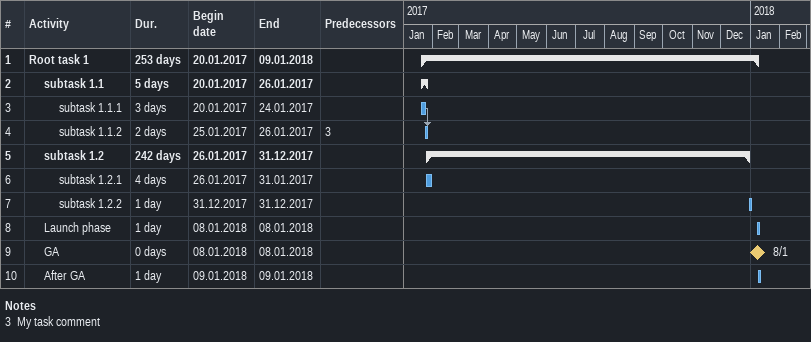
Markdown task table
| ID | Level | Task | Duration | Start | Finish | Predecessors |
|---|---|---|---|---|---|---|
| 1 | 1 | **Root task 1** | 253d | 2017-01-20 | 2018-01-09 |  |
| 2 | 2 | **subtask 1.1** | 5d | 2017-01-20 | 2017-01-26 |  |
| 3 | 3 | subtask 1.1.1 | 3d | 2017-01-20 | 2017-01-24 |  |
| 4 | 3 | subtask 1.1.2 | 2d | 2017-01-25 | 2017-01-26 | 3 |
| 5 | 2 | **subtask 1.2** | 242d | 2017-01-26 | 2017-12-31 |  |
| 6 | 3 | subtask 1.2.1 | 4d | 2017-01-26 | 2017-01-31 |  |
| 7 | 3 | subtask 1.2.2 | 1d | 2017-12-31 | 2017-12-31 |  |
| 8 | 2 | Launch phase | 1d | 2018-01-08 | 2018-01-08 |  |
| 9 | 2 | GA | 0d | 2018-01-08 | 2018-01-08 |  |
| 10 | 2 | After GA | 1d | 2018-01-09 | 2018-01-09 |  |

Notes
- 3: My task comment
